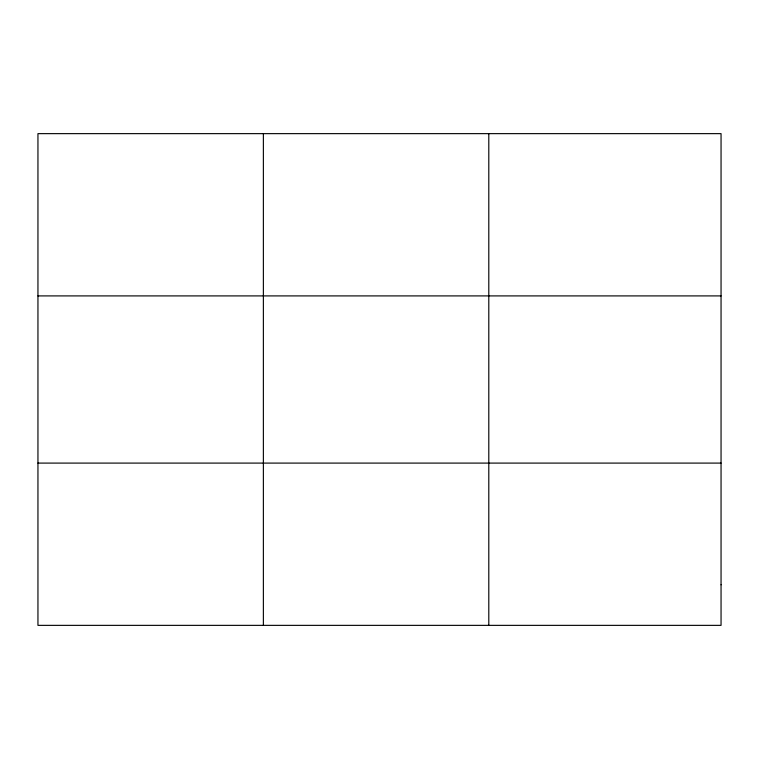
<?xml version="1.0" encoding="UTF-8"?>
<svg xmlns="http://www.w3.org/2000/svg" width="759" height="759" viewBox="0 0 759 759"><rect width="100%" height="100%" fill="white"/><g stroke="black" fill="none" stroke-linecap="round" stroke-linejoin="round"><path stroke-width="1.14" d="M263.373 133.641L263.373 625.359M488.796 133.641L488.796 625.359M37.95 295.906L721.05 295.906M37.95 463.094L721.05 463.094M721.05 584.791L721.05 625.359L37.95 625.359L37.95 133.641L721.05 133.641L721.05 584.791"/></g></svg>
